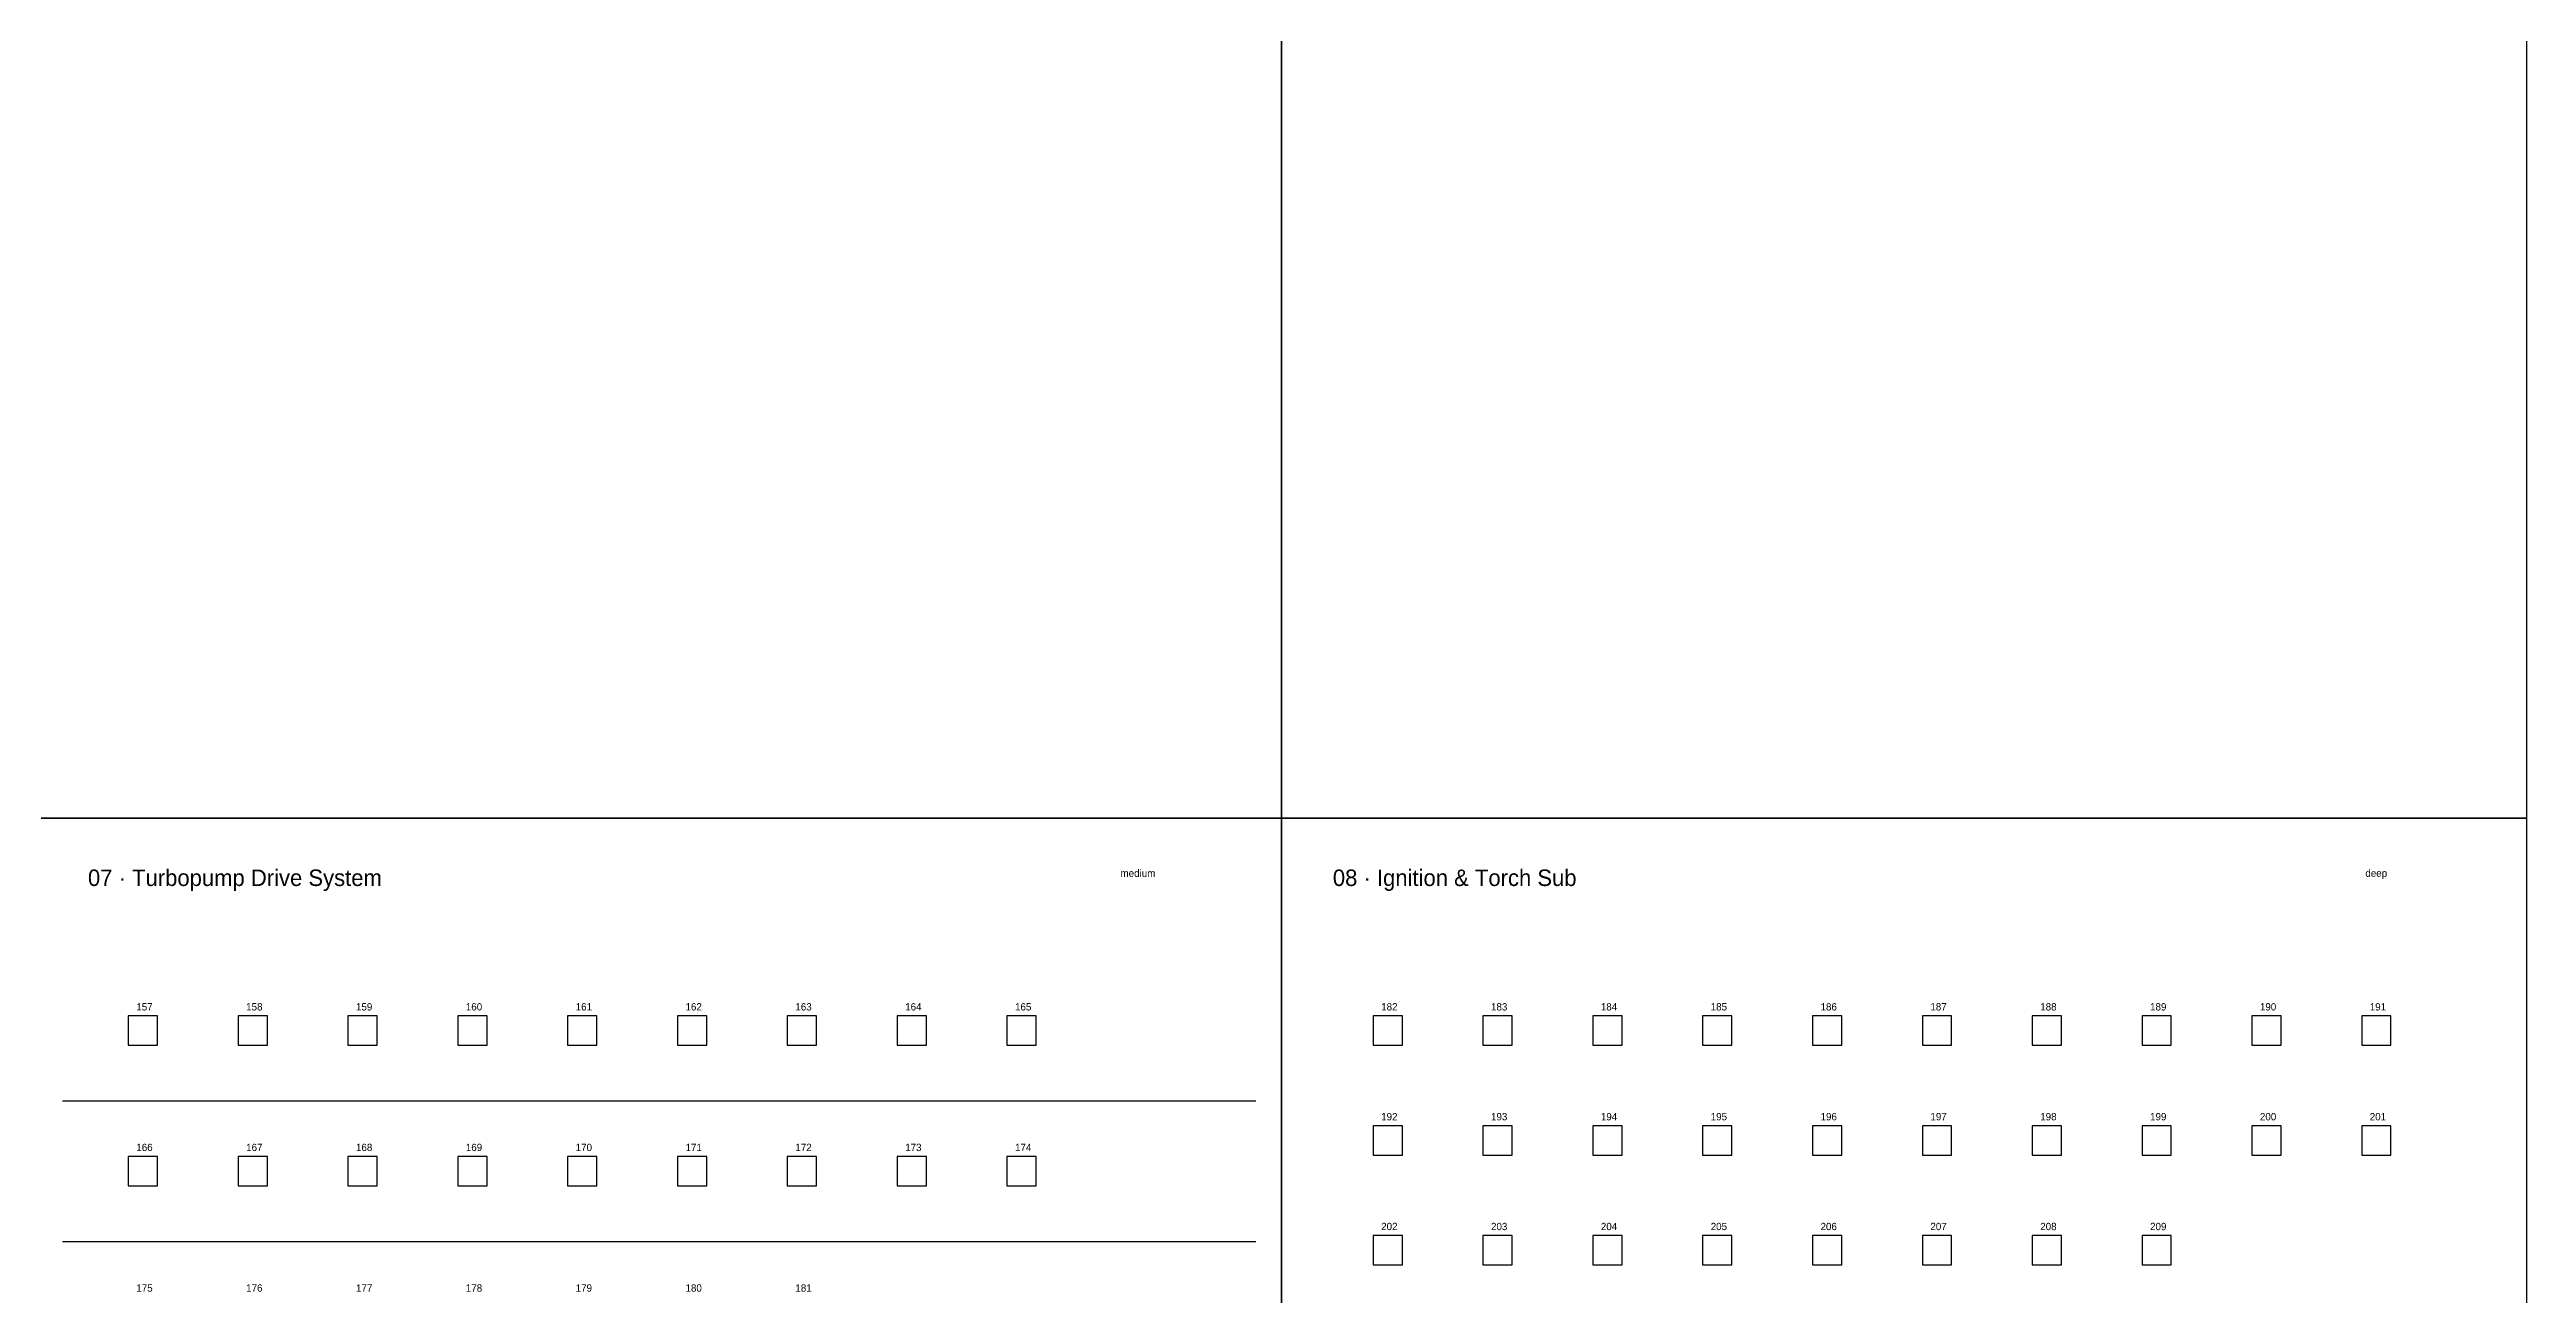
# Model space of a CAD drawing. Header units: metres. Extents: x 0 to 1360, y -2750 to 0.
# Drawn here: x 684 to 1360, y -680 to -340 of the extents above; entities that cross this region are included whole.
import ezdxf

# ---------------------------------------------------------------- set-up
doc = ezdxf.new("R2010")
doc.units = ezdxf.units.M
for name, color, linetype in [('FITTING', 5, 'Continuous'), ('SYS-BORDER', 8, 'Continuous'), ('SYS-DIVIDER', 253, 'Continuous'), ('SYS-NAME', 7, 'Continuous'), ('TEXT-SEQ', 3, 'Continuous')]:
    doc.layers.add(name, color=color, linetype=linetype)

msp = doc.modelspace()

# ---------------------------------------------------------------- linework, layer by layer
at = {"layer": 'FITTING'}
for points in [[(705, -612), (713, -612), (713, -604), (705, -604), (705, -612)], [(735, -612), (743, -612), (743, -604), (735, -604), (735, -612)], [(765, -612), (773, -612), (773, -604), (765, -604), (765, -612)], [(795, -612), (803, -612), (803, -604), (795, -604), (795, -612)], [(825, -612), (833, -612), (833, -604), (825, -604), (825, -612)], [(855, -612), (863, -612), (863, -604), (855, -604), (855, -612)], [(885, -612), (893, -612), (893, -604), (885, -604), (885, -612)], [(915, -612), (923, -612), (923, -604), (915, -604), (915, -612)], [(945, -612), (953, -612), (953, -604), (945, -604), (945, -612)], [(1045, -612), (1053, -612), (1053, -604), (1045, -604), (1045, -612)], [(1075, -612), (1083, -612), (1083, -604), (1075, -604), (1075, -612)], [(1105, -612), (1113, -612), (1113, -604), (1105, -604), (1105, -612)], [(1135, -612), (1143, -612), (1143, -604), (1135, -604), (1135, -612)], [(1165, -612), (1173, -612), (1173, -604), (1165, -604), (1165, -612)], [(1195, -612), (1203, -612), (1203, -604), (1195, -604), (1195, -612)], [(1225, -612), (1233, -612), (1233, -604), (1225, -604), (1225, -612)], [(1255, -612), (1263, -612), (1263, -604), (1255, -604), (1255, -612)], [(1285, -612), (1293, -612), (1293, -604), (1285, -604), (1285, -612)], [(1315, -612), (1323, -612), (1323, -604), (1315, -604), (1315, -612)], [(1045, -642), (1053, -642), (1053, -634), (1045, -634), (1045, -642)], [(1075, -642), (1083, -642), (1083, -634), (1075, -634), (1075, -642)], [(1105, -642), (1113, -642), (1113, -634), (1105, -634), (1105, -642)], [(1135, -642), (1143, -642), (1143, -634), (1135, -634), (1135, -642)], [(1165, -642), (1173, -642), (1173, -634), (1165, -634), (1165, -642)], [(1195, -642), (1203, -642), (1203, -634), (1195, -634), (1195, -642)], [(1225, -642), (1233, -642), (1233, -634), (1225, -634), (1225, -642)], [(1255, -642), (1263, -642), (1263, -634), (1255, -634), (1255, -642)], [(1285, -642), (1293, -642), (1293, -634), (1285, -634), (1285, -642)], [(1315, -642), (1323, -642), (1323, -634), (1315, -634), (1315, -642)], [(705, -650.4), (713, -650.4), (713, -642.4), (705, -642.4), (705, -650.4)], [(735, -650.4), (743, -650.4), (743, -642.4), (735, -642.4), (735, -650.4)], [(765, -650.4), (773, -650.4), (773, -642.4), (765, -642.4), (765, -650.4)], [(795, -650.4), (803, -650.4), (803, -642.4), (795, -642.4), (795, -650.4)], [(825, -650.4), (833, -650.4), (833, -642.4), (825, -642.4), (825, -650.4)], [(855, -650.4), (863, -650.4), (863, -642.4), (855, -642.4), (855, -650.4)], [(885, -650.4), (893, -650.4), (893, -642.4), (885, -642.4), (885, -650.4)], [(915, -650.4), (923, -650.4), (923, -642.4), (915, -642.4), (915, -650.4)], [(945, -650.4), (953, -650.4), (953, -642.4), (945, -642.4), (945, -650.4)], [(1045, -672), (1053, -672), (1053, -664), (1045, -664), (1045, -672)], [(1075, -672), (1083, -672), (1083, -664), (1075, -664), (1075, -672)], [(1105, -672), (1113, -672), (1113, -664), (1105, -664), (1105, -672)], [(1135, -672), (1143, -672), (1143, -664), (1135, -664), (1135, -672)], [(1165, -672), (1173, -672), (1173, -664), (1165, -664), (1165, -672)], [(1195, -672), (1203, -672), (1203, -664), (1195, -664), (1195, -672)], [(1225, -672), (1233, -672), (1233, -664), (1225, -664), (1225, -672)], [(1255, -672), (1263, -672), (1263, -664), (1255, -664), (1255, -672)]]:
    msp.add_lwpolyline(points, dxfattribs=at)
at = {"layer": 'SYS-BORDER'}
for points in [[(680, 0), (1020, 0), (1020, -550), (680, -550), (680, 0)], [(1020, 0), (1360, 0), (1360, -550), (1020, -550), (1020, 0)], [(680, -550), (1020, -550), (1020, -1100), (680, -1100), (680, -550)], [(1020, -550), (1360, -550), (1360, -1100), (1020, -1100), (1020, -550)]]:
    msp.add_lwpolyline(points, dxfattribs=at)
at = {"layer": 'SYS-DIVIDER'}
for p, q in [((687, -627.2), (1013, -627.2)), ((687, -665.6), (1013, -665.6))]:
    msp.add_line(p, q, dxfattribs=at)

# ---------------------------------------------------------------- texts
for s, p in [('medium', (976, -566)), ('deep', (1316, -566))]:
    msp.add_text(s, height=2, dxfattribs=at).set_placement(p)
at = {"layer": 'SYS-NAME'}
for s, p in [('07 · Turbopump Drive System', (694, -568.5)), ('08 · Ignition & Torch Sub', (1034, -568.5))]:
    msp.add_text(s, height=4.5, dxfattribs=at).set_placement(p)
at = {"layer": 'TEXT-SEQ'}
for s, p in [('157', (707.2, -602.5)), ('158', (737.2, -602.5)), ('159', (767.2, -602.5)), ('160', (797.2, -602.5)), ('161', (827.2, -602.5)), ('162', (857.2, -602.5)), ('163', (887.2, -602.5)), ('164', (917.2, -602.5)), ('165', (947.2, -602.5)), ('182', (1047.2, -602.5)), ('183', (1077.2, -602.5)), ('184', (1107.2, -602.5)), ('185', (1137.2, -602.5)), ('186', (1167.2, -602.5)), ('187', (1197.2, -602.5)), ('188', (1227.2, -602.5)), ('189', (1257.2, -602.5)), ('190', (1287.2, -602.5)), ('191', (1317.2, -602.5)), ('192', (1047.2, -632.5)), ('193', (1077.2, -632.5)), ('194', (1107.2, -632.5)), ('195', (1137.2, -632.5)), ('196', (1167.2, -632.5)), ('197', (1197.2, -632.5)), ('198', (1227.2, -632.5)), ('199', (1257.2, -632.5)), ('200', (1287.2, -632.5)), ('201', (1317.2, -632.5)), ('166', (707.2, -640.9)), ('167', (737.2, -640.9)), ('168', (767.2, -640.9)), ('169', (797.2, -640.9)), ('170', (827.2, -640.9)), ('171', (857.2, -640.9)), ('172', (887.2, -640.9)), ('173', (917.2, -640.9)), ('174', (947.2, -640.9)), ('202', (1047.2, -662.5)), ('203', (1077.2, -662.5)), ('204', (1107.2, -662.5)), ('205', (1137.2, -662.5)), ('206', (1167.2, -662.5)), ('207', (1197.2, -662.5)), ('208', (1227.2, -662.5)), ('209', (1257.2, -662.5)), ('175', (707.2, -679.3)), ('176', (737.2, -679.3)), ('177', (767.2, -679.3)), ('178', (797.2, -679.3)), ('179', (827.2, -679.3)), ('180', (857.2, -679.3)), ('181', (887.2, -679.3))]:
    msp.add_text(s, height=2, dxfattribs=at).set_placement(p)

doc.saveas('drawing.dxf')
